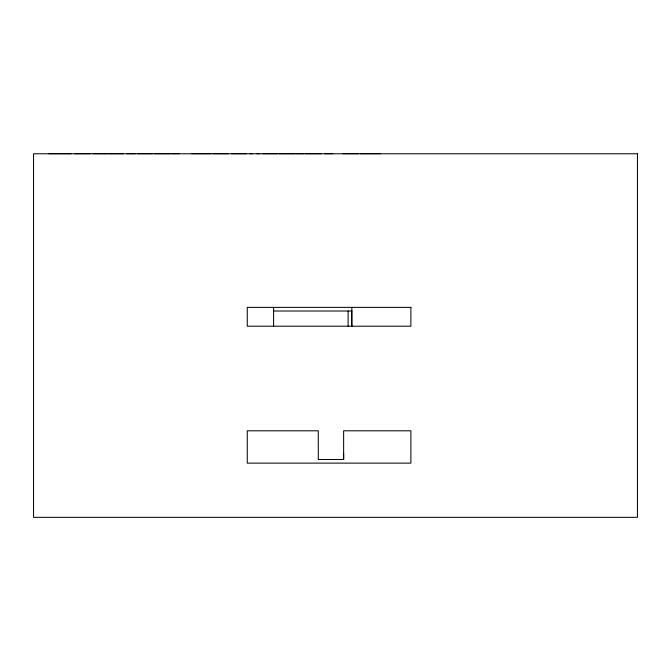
<?xml version="1.0" encoding="UTF-8"?>
<svg xmlns="http://www.w3.org/2000/svg" width="671" height="671" viewBox="0 0 671 671"><rect width="100%" height="100%" fill="white"/><g stroke="black" fill="none" stroke-linecap="round" stroke-linejoin="round"><path stroke-width="1.01" d="M343.636 459.484L343.636 430.807L410.887 430.807L410.887 463.124L247.272 463.124L247.272 430.807L318.28 430.807L318.297 459.484L343.636 459.484L343.636 453.378M48.958 153.651L70.967 153.651M74.54 153.651L90.375 153.651M93.068 153.651L106.941 153.651M108.19 153.651L123.481 153.651M127.012 153.651L135.156 153.651M137.379 153.651L152.116 153.651M154.255 153.651L169.855 153.651M171.499 153.651L179.283 153.651M191.738 153.651L210.811 153.651M213.168 153.651L228.45 153.651M231.688 153.651L246.425 153.651M249.788 153.651L252.606 153.651M256.825 153.651L259.685 153.651M262.797 153.651L277.123 153.651M279.161 153.651L294.988 153.651M296.037 153.651L303.82 153.651M305.498 153.651L321.099 153.651M324.521 153.651L332.665 153.651M342.931 153.651L358.406 153.651M360.386 153.651L380.549 153.651M273.483 311.017L351.83 311.017M351.83 307.377L351.83 326.207M351.747 311.017L351.747 326.207M348.115 311.017L348.115 326.207M273.592 307.377L273.592 326.207M637.45 153.776L33.55 153.776L33.55 517.349L637.45 517.349L637.45 153.776M410.887 307.377L247.272 307.377L247.272 326.207L410.887 326.207L410.887 307.377"/></g></svg>
